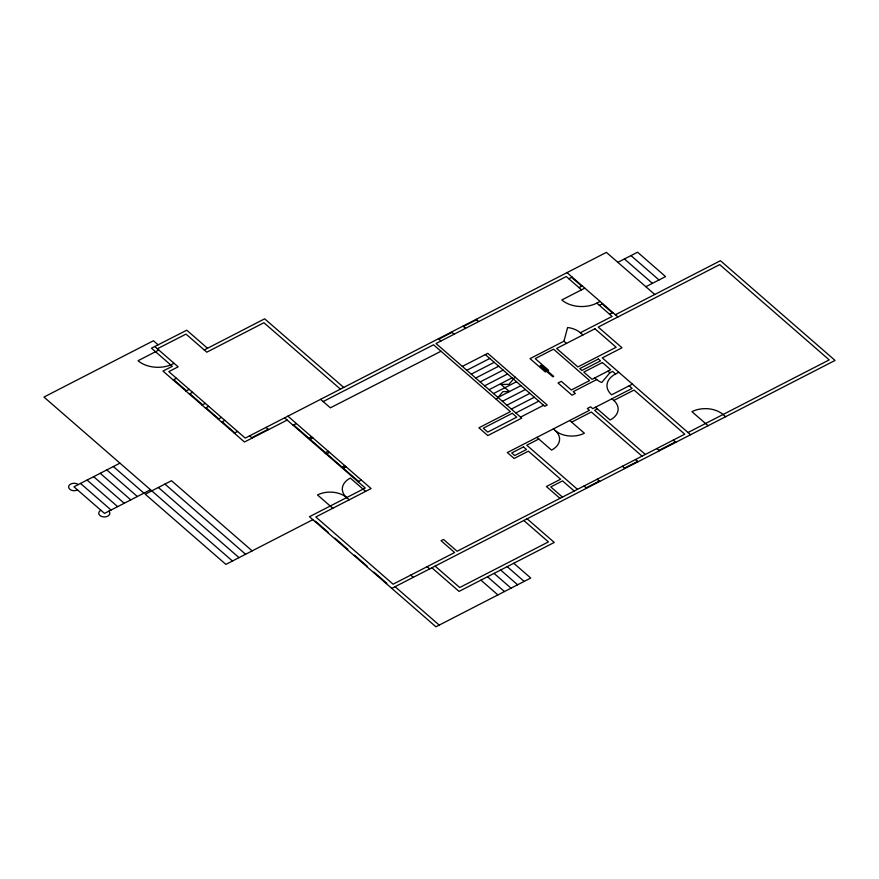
<?xml version="1.0" encoding="UTF-8"?>
<svg xmlns="http://www.w3.org/2000/svg" width="879" height="879" viewBox="0 0 879 879"><rect width="100%" height="100%" fill="white"/><g stroke="black" fill="none" stroke-linecap="round" stroke-linejoin="round"><path stroke-width="1.32" d="M546.529 371.301L545.299 371.938L530.015 358.643L563.944 341.195L567.625 327.504A20.777 13.932 0.6 0 1 580.36 332.745L582.909 334.965M632.43 384.123L611.641 394.814A22.162 14.855 0.6 0 1 615.564 373.993L612.597 371.41L609.861 372.817L601.752 382.497A16.624 11.141 0.6 0 1 596.731 379.563L594.819 377.904M496.338 399.418L502.898 391.616L509.49 391.518L500.953 384.497L509.04 384.299L515.094 377.102M204.247 349.963L264.645 318.824L343.722 387.452M207.521 348.271L186.766 330.207L151.474 348.194L172.295 366.312L162.989 371.092L244.483 442.005L287.169 420.063M157.341 348.754L186.018 334.108L206.796 352.182L263.909 322.725L340.437 389.144M158.813 350.04L138.058 360.709A24.931 16.712 0.6 0 0 170.339 365.093L174.097 363.335M173.185 379.959L176.459 378.267M185.908 391.045L189.194 389.353M189.304 393.99L192.589 392.309M202.038 405.076L205.323 403.384M205.433 408.032L208.719 406.34M119.929 463.167L73.957 486.812L104.513 513.402L150.485 489.768M218.168 419.107L221.453 417.426M221.563 422.063L224.848 420.382M234.297 433.149L237.583 431.457M438.83 339.14L451.96 332.383M463.453 326.472L476.583 319.714M251.724 437.698L268.139 429.26M323.153 401.56L433.556 344.788L510.38 411.636L478.912 427.809L487.823 435.566L521.752 418.118L436.028 343.513L566.263 276.533L581.535 289.828M568.801 278.753L572.086 277.061M293.114 425.227L296.399 423.546M440.983 351.248L330.372 407.834L320.604 399.341M617.86 262.338L637.561 252.207L665.568 276.588L645.867 286.719M578.997 287.62L582.272 285.928M584.821 288.147L561.835 299.959A24.931 16.712 0.6 0 0 596.819 303.123L600.104 301.442M308.397 438.522L311.671 436.841M309.661 439.632L312.946 437.951M462.332 366.411L487.779 353.325L547.199 405.032L544.738 406.307L485.318 354.589M466.793 370.29L489.779 358.467M599.368 305.343L602.653 303.662M471.243 374.168L494.229 362.346M324.944 452.927L328.23 451.246M326.219 454.036L329.504 452.355M475.704 378.047L498.69 366.224M609.554 314.21L612.839 312.517M480.165 381.925L503.14 370.103M615.377 314.737L720.45 260.7L835.05 360.423L391.792 588.381M580.36 332.745L612.103 316.429L596.819 303.123M484.615 385.804L507.601 373.982M489.076 389.683L512.061 377.86M341.502 467.331L344.788 465.65M342.777 468.441L346.051 466.76M493.526 393.561L516.511 381.739M547.353 370.883L548.584 370.246L535.212 358.61L553.539 349.183L589.622 380.574L571.284 390.001L561.307 381.332L558.033 383.013L572.031 395.198L575.316 393.517L573.196 391.671L596.731 379.563M497.986 397.44L520.972 385.617M502.447 401.318L525.422 389.496M358.05 481.736L361.335 480.055M506.897 405.197L529.883 393.374M511.358 409.076L534.344 397.253M515.808 412.954L538.794 401.132M312.847 519.676L225.892 564.395L145.244 494.218L171.515 480.714L252.152 550.891M314.968 521.522L315.517 521.247L328.252 532.322L327.702 532.608M520.599 417.107L543.574 405.296M615.564 373.993L618.849 372.3M334.492 538.519L335.042 538.234L347.776 549.32L347.227 549.595M538.816 439.028L526.774 445.213L577.492 489.35M571.647 422.14L591.347 412.009L642.066 456.146M597.368 408.911L594.633 410.317L645.351 454.454M595.457 407.252L610.103 419.997A20.777 13.932 0.6 0 0 613.784 400.472L634.034 390.056L684.752 434.193L457.102 551.265L443.521 539.442L441.06 540.717L454.641 552.528L393.078 584.194L315.825 516.973L371.103 488.548L287.905 416.152M354.017 555.506L354.567 555.22L367.301 566.307L366.752 566.581M373.542 572.493L374.091 572.218L386.826 583.293L386.277 583.579M688.037 432.512L829.216 359.896L719.714 264.612L598.225 327.087L622.002 347.765L602.302 357.896L690.575 434.72M586.183 487.823L599.313 481.066M624.486 468.122L637.627 461.365M658.964 450.4L675.38 441.95M78.297 484.582L77.517 484.054A5.538 3.714 0.6 0 0 70.067 484.472A5.538 3.714 0.6 0 0 70.1 489.493A5.538 3.714 0.6 0 0 77.561 489.955M232.452 561.022L43.95 397.055L153.429 340.755L158.099 344.821M630.99 255.591L659.008 279.962M624.42 258.964L652.438 283.346M654.778 294.476L606.4 252.372L245.219 438.105L168.823 371.619L178.129 366.84L154.781 346.524M566.999 272.633L617.926 316.956M571.537 277.346L581.733 286.213M602.104 303.936L612.289 312.803M725.604 416.712L723.054 414.492A22.162 14.855 0.6 0 0 691.96 411.68L708.089 425.722M629.144 385.815L632.122 388.397L592.721 408.658L590.6 406.812L587.315 408.504L589.435 410.35L507.348 452.564L514.138 458.464L528.367 451.158L560.626 479.22L546.397 486.537L559.978 498.36M607.949 371.147L609.861 372.817M563.944 341.195L566.494 343.403M673.259 440.104L675.808 442.324M611.872 398.813L613.784 400.472M656.844 448.543L659.393 450.762M476.154 319.352L478.703 321.56M635.495 459.519L638.044 461.739M463.024 326.109L465.573 328.317M569.735 420.481L584.381 433.215A20.777 13.932 0.6 0 1 555.231 430.578L553.32 428.919M622.365 466.277L624.914 468.496M451.531 332.009L454.08 334.229M438.401 338.767L440.95 340.986M597.193 479.22L599.742 481.439M536.904 437.368L551.54 450.103A20.777 13.932 0.6 0 0 555.231 430.578M584.063 485.977L586.612 488.197M574.207 491.042L562.538 480.89L550.77 486.933L562.439 497.096M527.092 518.797L554.264 542.431L459.036 591.402L431.875 567.768M523.807 520.489L548.43 541.903L459.728 587.524L435.105 566.098M513.765 563.263L530.74 578.03L435.929 626.793L309.452 516.72L365.268 488.021L284.62 417.844M507.194 566.636L524.17 581.415M500.634 570.01L517.61 584.788M494.064 573.394L511.04 588.161M487.493 576.767L504.48 591.545M480.934 580.14L497.91 594.918M293.663 424.953L308.936 438.247M310.21 439.357L325.494 452.652M326.768 453.762L342.041 467.057M343.315 468.166L358.599 481.461M365.62 491.361L350.347 478.066A20.777 13.932 0.6 0 0 343.843 483.769L342.986 485.494A20.777 13.932 0.6 0 0 346.667 497.591L349.205 499.799M427.139 566.669L429.688 568.889M266.018 427.414L268.567 429.622M410.724 575.119L413.273 577.327M249.603 435.852L252.152 438.072M332.789 508.249L317.517 494.954A20.777 13.932 0.6 0 1 346.667 497.591M173.723 379.673L186.458 390.759M189.853 393.715L202.588 404.79M205.983 407.746L218.717 418.833M222.112 421.788L234.847 432.864M395.078 586.689L439.214 625.101M164.944 484.087L245.593 554.264M158.374 487.471L239.022 557.649M113.358 466.551L143.914 493.141M106.788 469.924L137.355 496.514M100.228 473.298L130.784 499.898M93.657 476.682L124.214 503.271M87.087 480.055L117.654 506.645M80.527 483.428L111.084 510.029M108.864 511.171L109.414 511.809A5.538 3.714 0.6 0 1 106.886 516.522A5.538 3.714 0.6 0 1 99.646 515.204A5.538 3.714 0.6 0 1 100.909 510.259M594.94 328.768L556.638 348.469L577.866 366.939L616.168 347.238L594.94 328.768M540.981 365.345L540.156 365.763L552.891 376.849L553.715 376.421L540.981 365.345M598.379 359.028L579.766 368.598L581.898 370.444L600.5 360.884L598.379 359.028M602.412 362.544L583.799 372.114L592.083 379.31L610.685 369.74L602.412 362.544M512.292 413.295L483.285 428.205L487.746 432.083L516.742 417.173L512.292 413.295M523.488 446.906L511.721 452.96L514.698 455.542L526.455 449.488L523.488 446.906"/></g></svg>
